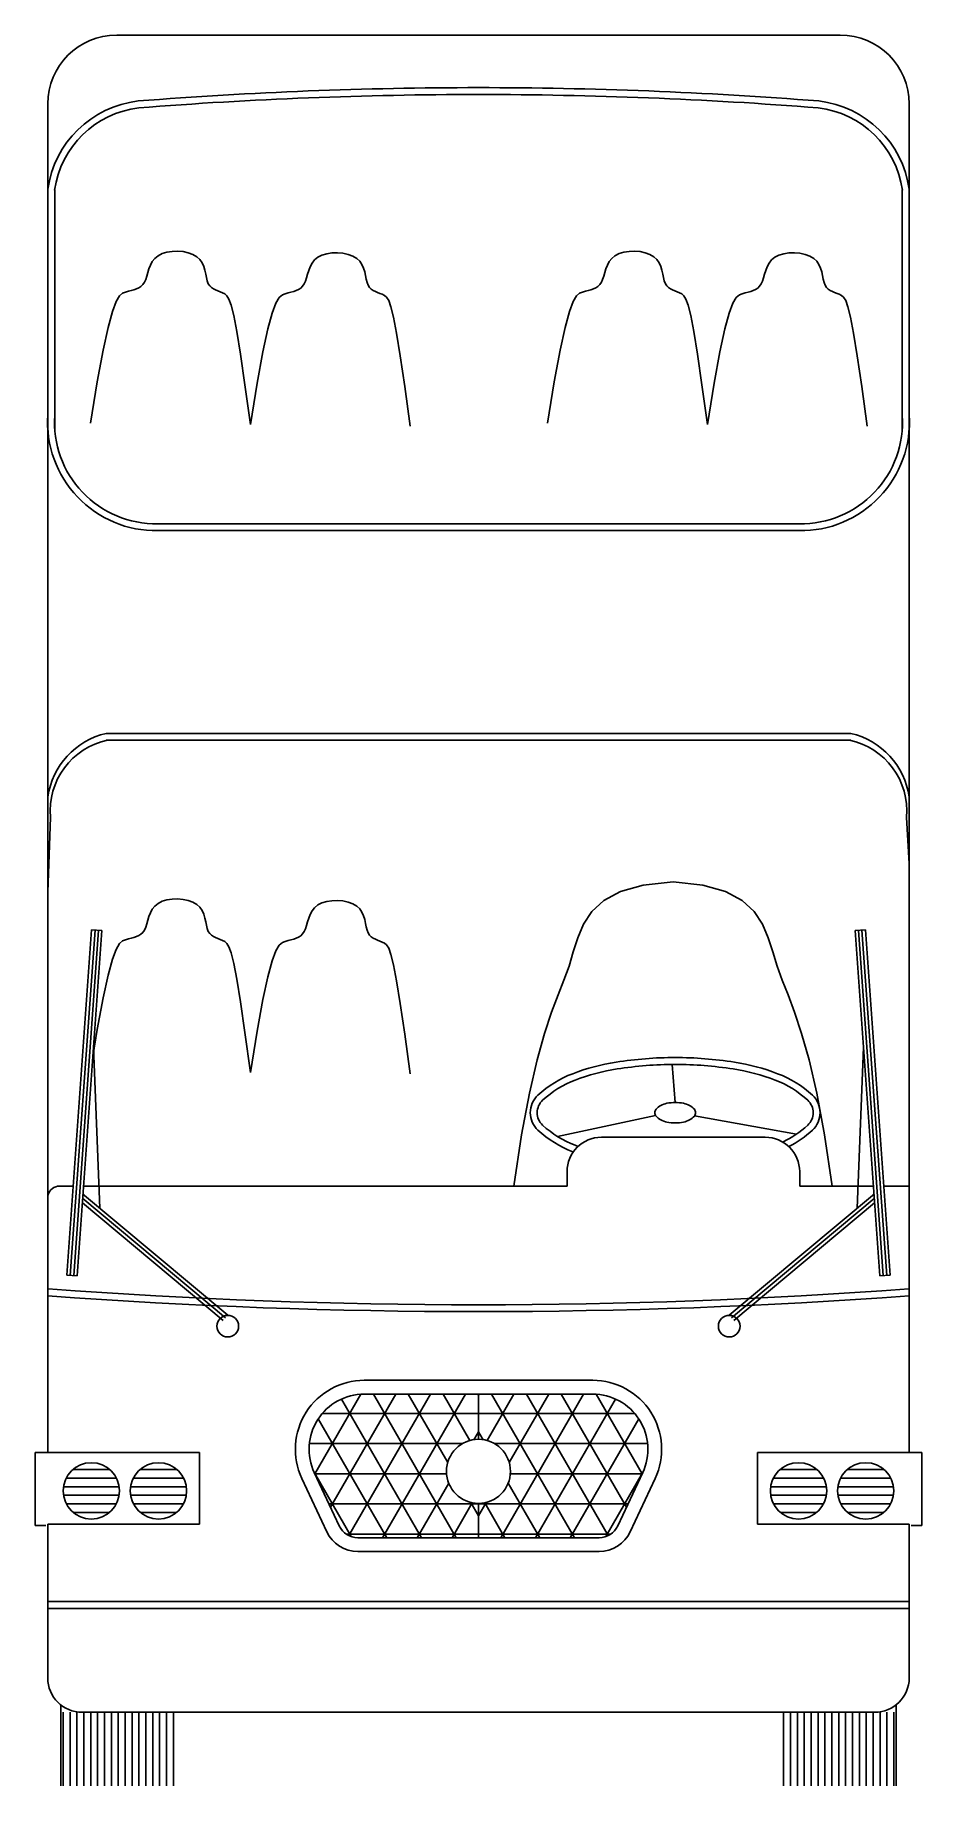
# Model space of a CAD drawing. Extents: x -0.18 to 2.39, y -0.11 to 4.97.
import ezdxf

# ---------------------------------------------------------------- set-up
doc = ezdxf.new("R2010")
doc.units = 0
doc.header["$MEASUREMENT"] = 0
doc.linetypes.add('CONTINUA', pattern=[0])
doc.layers.get('0').update_dxf_attribs({"linetype": 'CONTINUA'})

# ---------------------------------------------------------------- blocks, each defined once
blk = doc.blocks.new('*X37')
at = {"color": 0}
for p, q in [((23.5918, 12.8622), (23.7252, 13.0933)), ((23.637, 12.7656), (23.8264, 13.0936)), ((23.9013, 12.6768), (23.6689, 13.0793)), ((23.6903, 12.6829), (23.9275, 13.0936)), ((24.0023, 12.6768), (23.7617, 13.0936)), ((23.7878, 12.6768), (24.0285, 13.0936)), ((23.9773, 12.8951), (23.8627, 13.0936)), ((24.0415, 12.9589), (23.9637, 13.0936)), ((24.0666, 13.0904), (24.0648, 13.0936)), ((23.8003, 12.6768), (23.6013, 13.0214)), ((23.6134, 13.0375), (24.0666, 13.0375)), ((24.0532, 12.9614), (24.0666, 12.9846)), ((23.5759, 12.95), (24.0203, 12.95)), ((23.6974, 12.68), (23.5903, 12.8654)), ((23.5917, 12.8625), (23.974, 12.8625)), ((23.8889, 12.6768), (23.9803, 12.8351)), ((23.6326, 12.775), (24.0666, 12.775)), ((23.9899, 12.6768), (24.0485, 12.7783)), ((24.0666, 12.7404), (24.0442, 12.7793)), ((23.6825, 12.6875), (24.0666, 12.6875))]:
    blk.add_line(p, q, dxfattribs=at)

msp = doc.modelspace()

# ---------------------------------------------------------------- linework, layer by layer
for p, q in [((0.0554, 4.9737), (2.1554, 4.9737)), ((-0.1446, 4.7737), (-0.1446, 0.8603)), ((2.3554, 4.7737), (2.3554, 0.8603)), ((-0.1246, 4.5247), (-0.1246, 3.8304)), ((2.3354, 4.5247), (2.3354, 3.8304)), ((0.1646, 3.5556), (1.1054, 3.5556)), ((0.1646, 3.5356), (1.1054, 3.5356)), ((2.0463, 3.5556), (1.1054, 3.5556)), ((2.0463, 3.5356), (1.1054, 3.5356)), ((0.0247, 2.9472), (2.1862, 2.9472)), ((0.0247, 2.9272), (2.1862, 2.9272)), ((-0.1369, 2.7035), (-0.1446, 2.4875)), ((2.3478, 2.7035), (2.3554, 2.5698)), ((-0.0892, 1.375), (-0.0173, 2.3775)), ((-0.0793, 1.3743), (-0.0073, 2.3768)), ((-0.0793, 1.3743), (-0.0073, 2.3768)), ((-0.0693, 1.3736), (0.0026, 2.3761)), ((-0.0593, 1.3729), (0.0126, 2.3754)), ((-0.0173, 2.3775), (0.0126, 2.3754)), ((2.2282, 2.3775), (2.1983, 2.3754)), ((2.2702, 1.3729), (2.1983, 2.3754)), ((2.2802, 1.3736), (2.2083, 2.3761)), ((2.2902, 1.3743), (2.2182, 2.3768)), ((2.2902, 1.3743), (2.2182, 2.3768)), ((2.3001, 1.375), (2.2282, 2.3775)), ((-0.0117, 2.037), (0.0061, 1.5695)), ((2.2226, 2.037), (2.2048, 1.5695)), ((1.6761, 1.8763), (1.6679, 1.9867)), ((1.619, 1.839), (1.3343, 1.778)), ((1.7328, 1.8379), (2.0285, 1.7847)), ((1.9376, 1.7756), (1.4624, 1.7756)), ((-0.0707, 1.6333), (-0.1162, 1.6333)), ((1.3624, 1.6333), (-0.0406, 1.6333)), ((1.3624, 1.6756), (1.3624, 1.6333)), ((2.0376, 1.6333), (2.0376, 1.6756)), ((2.2515, 1.6333), (2.0376, 1.6333)), ((2.3554, 1.6333), (2.2816, 1.6333)), ((0.3649, 1.2434), (-0.0441, 1.5854)), ((0.3777, 1.2588), (-0.0434, 1.6109)), ((0.3713, 1.2511), (-0.0432, 1.5977)), ((1.8332, 1.2588), (2.2543, 1.6109)), ((1.8396, 1.2511), (2.2541, 1.5977)), ((1.846, 1.2434), (2.255, 1.5854)), ((-0.0892, 1.375), (-0.0593, 1.3729)), ((2.3001, 1.375), (2.2702, 1.3729)), ((1.1054, 1.0701), (0.7739, 1.0701)), ((1.1054, 1.0701), (1.437, 1.0701)), ((1.1054, 1.0301), (0.7739, 1.0301)), ((1.1054, 1.0301), (1.437, 1.0301)), ((1.1054, 1.0301), (1.1054, 0.8989)), ((1.1054, 1.0301), (1.1054, 0.8989)), ((-0.1816, 0.8603), (-0.1816, 0.6487)), ((-0.1446, 0.8603), (-0.1816, 0.8603)), ((-0.1446, 0.8603), (0.296, 0.8603)), ((0.296, 0.8603), (0.296, 0.6532)), ((1.9149, 0.8603), (2.3554, 0.8603)), ((1.9149, 0.8603), (1.9149, 0.6532)), ((2.3554, 0.8603), (2.3925, 0.8603)), ((2.3925, 0.8603), (2.3925, 0.6487)), ((0.5927, 0.7853), (0.665, 0.6309)), ((0.629, 0.8023), (0.7012, 0.6478)), ((1.5819, 0.8023), (1.5096, 0.6478)), ((1.6182, 0.7853), (1.5459, 0.6309)), ((1.1054, 0.713), (1.1054, 0.6133)), ((1.1054, 0.713), (1.1054, 0.6133)), ((-0.1816, 0.6487), (-0.1502, 0.6487)), ((-0.1446, 0.6532), (-0.1446, 0.2069)), ((-0.1446, 0.6532), (0.296, 0.6532)), ((0.7556, 0.6133), (1.1054, 0.6133)), ((1.4553, 0.6133), (1.1054, 0.6133)), ((1.9149, 0.6532), (2.3554, 0.6532)), ((2.3554, 0.6532), (2.3554, 0.2069)), ((2.3925, 0.6487), (2.3611, 0.6487)), ((0.7556, 0.5733), (1.1054, 0.5733)), ((1.4553, 0.5733), (1.1054, 0.5733)), ((-0.1446, 0.4283), (2.3554, 0.4283)), ((-0.1446, 0.4083), (2.3554, 0.4083)), ((-0.1065, 0.1285), (-0.1065, -0.1069)), ((-0.1, -0.1069), (-0.1, 0.1069)), ((-0.08, -0.1069), (-0.08, 0.1069)), ((-0.06, -0.1069), (-0.06, 0.1069)), ((-0.06, -0.1069), (-0.06, 0.1069)), ((-0.0446, 0.1069), (2.2554, 0.1069)), ((-0.04, -0.1069), (-0.04, 0.1069)), ((-0.04, -0.1069), (-0.04, 0.1069)), ((-0.02, -0.1069), (-0.02, 0.1069)), ((0, -0.1069), (0, 0.1069)), ((0.02, -0.1069), (0.02, 0.1069)), ((0.02, -0.1069), (0.02, 0.1069)), ((0.04, -0.1069), (0.04, 0.1069)), ((0.06, -0.1069), (0.06, 0.1069)), ((0.08, -0.1069), (0.08, 0.1069)), ((0.1, -0.1069), (0.1, 0.1069)), ((0.12, -0.1069), (0.12, 0.1069)), ((0.14, -0.1069), (0.14, 0.1069)), ((0.16, -0.1069), (0.16, 0.1069)), ((0.18, -0.1069), (0.18, 0.1069)), ((0.2, -0.1069), (0.2, 0.1069)), ((0.22, -0.1069), (0.22, 0.1069)), ((1.9909, -0.1069), (1.9909, 0.1069)), ((2.0109, -0.1069), (2.0109, 0.1069)), ((2.0309, -0.1069), (2.0309, 0.1069)), ((2.0509, -0.1069), (2.0509, 0.1069)), ((2.0709, -0.1069), (2.0709, 0.1069)), ((2.0909, -0.1069), (2.0909, 0.1069)), ((2.1109, -0.1069), (2.1109, 0.1069)), ((2.1309, -0.1069), (2.1309, 0.1069)), ((2.1509, -0.1069), (2.1509, 0.1069)), ((2.1709, -0.1069), (2.1709, 0.1069)), ((2.1909, -0.1069), (2.1909, 0.1069)), ((2.1909, -0.1069), (2.1909, 0.1069)), ((2.2109, -0.1069), (2.2109, 0.1069)), ((2.2309, -0.1069), (2.2309, 0.1069)), ((2.2509, -0.1069), (2.2509, 0.1069)), ((2.2509, -0.1069), (2.2509, 0.1069)), ((2.2709, -0.1069), (2.2709, 0.1069)), ((2.2709, -0.1069), (2.2709, 0.1069)), ((2.2909, -0.1069), (2.2909, 0.1069)), ((2.3109, -0.1069), (2.3109, 0.1069)), ((2.3174, 0.1285), (2.3174, -0.1069))]:
    msp.add_line(p, q)
at = {"color": 0}
for p, q in [((0.6306, 0.7987), (0.764, 1.0298)), ((0.6759, 0.7021), (0.8652, 1.0301)), ((0.7292, 0.6194), (0.9663, 1.0301)), ((1.0411, 0.6133), (0.8005, 1.0301)), ((0.8267, 0.6133), (1.0673, 1.0301)), ((1.0161, 0.8316), (0.9015, 1.0301)), ((1.0803, 0.8954), (1.0026, 1.0301)), ((1.1054, 1.0269), (1.1036, 1.0301)), ((0.6522, 0.974), (1.1054, 0.974)), ((0.9401, 0.6133), (0.7077, 1.0158)), ((0.8391, 0.6133), (0.6401, 0.9579)), ((1.092, 0.8979), (1.1054, 0.9211)), ((0.6147, 0.8865), (1.0591, 0.8865)), ((-0.091, 0.7865), (0.0545, 0.7865)), ((-0.0713, 0.8115), (0.0348, 0.8115)), ((0.1038, 0.7865), (0.2494, 0.7865)), ((0.1236, 0.8115), (0.2296, 0.8115)), ((0.7362, 0.6165), (0.6291, 0.8019)), ((0.6305, 0.799), (1.0128, 0.799)), ((0.9277, 0.6133), (1.0191, 0.7716)), ((1.9615, 0.7865), (2.1071, 0.7865)), ((1.9813, 0.8115), (2.0873, 0.8115)), ((2.1564, 0.7865), (2.3019, 0.7865)), ((2.1761, 0.8115), (2.2822, 0.8115)), ((-0.099, 0.7615), (0.0626, 0.7615)), ((-0.0989, 0.7365), (0.0625, 0.7365)), ((-0.0906, 0.7115), (0.0542, 0.7115)), ((0.0958, 0.7615), (0.2574, 0.7615)), ((0.0959, 0.7365), (0.2573, 0.7365)), ((0.1042, 0.7115), (0.249, 0.7115)), ((0.6714, 0.7115), (1.1054, 0.7115)), ((1.0287, 0.6133), (1.0874, 0.7148)), ((1.1054, 0.6769), (1.083, 0.7158)), ((1.9535, 0.7615), (2.1151, 0.7615)), ((1.9536, 0.7365), (2.115, 0.7365)), ((1.9619, 0.7115), (2.1067, 0.7115)), ((2.1483, 0.7615), (2.3099, 0.7615)), ((2.1484, 0.7365), (2.3098, 0.7365)), ((2.1567, 0.7115), (2.3015, 0.7115)), ((-0.0705, 0.6865), (0.034, 0.6865)), ((0.1244, 0.6865), (0.2288, 0.6865)), ((1.9821, 0.6865), (2.0865, 0.6865)), ((2.1769, 0.6865), (2.2814, 0.6865)), ((0.7213, 0.624), (1.1054, 0.624))]:
    msp.add_line(p, q, dxfattribs=at)
for points in [[(-0.0203, 3.8477), (-0.0009, 3.9677), (0.0159, 4.0589), (0.0303, 4.1253), (0.0428, 4.1711), (0.0538, 4.2001), (0.0635, 4.2166), (0.0725, 4.2245), (0.081, 4.2279), (0.0893, 4.2301), (0.0975, 4.2322), (0.1053, 4.2344), (0.1128, 4.2369), (0.1196, 4.2401), (0.1259, 4.2441), (0.1313, 4.2494), (0.1358, 4.2561), (0.1395, 4.2644), (0.1425, 4.274), (0.1455, 4.2845), (0.1489, 4.2953), (0.1531, 4.3061), (0.1586, 4.3163), (0.1658, 4.3256), (0.1753, 4.3334), (0.1872, 4.3395), (0.2012, 4.3436), (0.2164, 4.3459), (0.2323, 4.3464), (0.2481, 4.3451), (0.2631, 4.3419), (0.2767, 4.337), (0.2881, 4.3303), (0.2969, 4.322), (0.3034, 4.3124), (0.3081, 4.3019), (0.3114, 4.291), (0.3139, 4.2801), (0.316, 4.2698), (0.3184, 4.2603), (0.3213, 4.2522), (0.3254, 4.2458), (0.3303, 4.2409), (0.3361, 4.2371), (0.3424, 4.234), (0.349, 4.2314), (0.3557, 4.2288), (0.3624, 4.2259), (0.3689, 4.2224), (0.375, 4.2174), (0.381, 4.2077), (0.3876, 4.1896), (0.395, 4.1594), (0.4039, 4.1133), (0.4146, 4.0477), (0.4276, 3.9589), (0.4435, 3.8431)], [(0.4435, 3.8431), (0.4629, 3.9631), (0.4796, 4.0543), (0.4941, 4.1207), (0.5066, 4.1664), (0.5175, 4.1955), (0.5273, 4.212), (0.5362, 4.2198), (0.5447, 4.2232), (0.5531, 4.2255), (0.5612, 4.2276), (0.5691, 4.2297), (0.5765, 4.2323), (0.5834, 4.2354), (0.5896, 4.2395), (0.5951, 4.2447), (0.5996, 4.2515), (0.6032, 4.2598), (0.6063, 4.2694), (0.6093, 4.2799), (0.6126, 4.2907), (0.6168, 4.3015), (0.6223, 4.3117), (0.6296, 4.321), (0.639, 4.3288), (0.651, 4.3348), (0.6649, 4.339), (0.6802, 4.3413), (0.696, 4.3417), (0.7118, 4.3404), (0.7268, 4.3373), (0.7404, 4.3324), (0.7519, 4.3257), (0.7607, 4.3174), (0.7672, 4.3077), (0.7718, 4.2972), (0.7752, 4.2864), (0.7776, 4.2755), (0.7798, 4.2651), (0.7821, 4.2557), (0.7851, 4.2476), (0.7891, 4.2412), (0.7941, 4.2362), (0.7998, 4.2324), (0.8061, 4.2294), (0.8127, 4.2267), (0.8195, 4.2241), (0.8262, 4.2213), (0.8326, 4.2178), (0.8387, 4.2128), (0.8448, 4.2031), (0.8513, 4.185), (0.8588, 4.1547), (0.8676, 4.1087), (0.8783, 4.0431), (0.8914, 3.9542), (0.9072, 3.8384)], [(1.3061, 3.8477), (1.3255, 3.9677), (1.3422, 4.0589), (1.3566, 4.1253), (1.3691, 4.1711), (1.3801, 4.2001), (1.3899, 4.2166), (1.3988, 4.2245), (1.4073, 4.2279), (1.4157, 4.2301), (1.4238, 4.2322), (1.4317, 4.2344), (1.4391, 4.2369), (1.446, 4.2401), (1.4522, 4.2441), (1.4576, 4.2494), (1.4622, 4.2561), (1.4658, 4.2644), (1.4689, 4.274), (1.4719, 4.2845), (1.4752, 4.2953), (1.4794, 4.3061), (1.4849, 4.3163), (1.4921, 4.3256), (1.5016, 4.3334), (1.5136, 4.3395), (1.5275, 4.3436), (1.5428, 4.3459), (1.5586, 4.3464), (1.5744, 4.3451), (1.5894, 4.3419), (1.603, 4.337), (1.6145, 4.3303), (1.6233, 4.322), (1.6298, 4.3124), (1.6344, 4.3019), (1.6377, 4.291), (1.6402, 4.2801), (1.6424, 4.2698), (1.6447, 4.2603), (1.6477, 4.2522), (1.6517, 4.2458), (1.6567, 4.2409), (1.6624, 4.2371), (1.6687, 4.234), (1.6753, 4.2314), (1.6821, 4.2288), (1.6888, 4.2259), (1.6952, 4.2224), (1.7013, 4.2174), (1.7074, 4.2077), (1.7139, 4.1896), (1.7214, 4.1594), (1.7302, 4.1133), (1.7409, 4.0477), (1.754, 3.9589), (1.7698, 3.8431)], [(1.7698, 3.8431), (1.7892, 3.9631), (1.806, 4.0543), (1.8204, 4.1207), (1.8329, 4.1664), (1.8439, 4.1955), (1.8536, 4.212), (1.8626, 4.2198), (1.8711, 4.2232), (1.8794, 4.2255), (1.8876, 4.2276), (1.8954, 4.2297), (1.9029, 4.2323), (1.9097, 4.2354), (1.916, 4.2395), (1.9214, 4.2447), (1.9259, 4.2515), (1.9296, 4.2598), (1.9327, 4.2694), (1.9356, 4.2799), (1.939, 4.2907), (1.9432, 4.3015), (1.9487, 4.3117), (1.9559, 4.321), (1.9654, 4.3288), (1.9773, 4.3348), (1.9913, 4.339), (2.0065, 4.3413), (2.0224, 4.3417), (2.0382, 4.3404), (2.0532, 4.3373), (2.0668, 4.3324), (2.0782, 4.3257), (2.087, 4.3174), (2.0935, 4.3077), (2.0982, 4.2972), (2.1015, 4.2864), (2.104, 4.2755), (2.1061, 4.2651), (2.1085, 4.2557), (2.1115, 4.2476), (2.1155, 4.2412), (2.1205, 4.2362), (2.1262, 4.2324), (2.1325, 4.2294), (2.1391, 4.2267), (2.1459, 4.2241), (2.1526, 4.2213), (2.159, 4.2178), (2.1651, 4.2128), (2.1711, 4.2031), (2.1777, 4.185), (2.1851, 4.1547), (2.194, 4.1087), (2.2047, 4.0431), (2.2177, 3.9542), (2.2336, 3.8384)], [(1.2082, 1.6333), (1.2306, 1.7822), (1.2531, 1.9029), (1.2754, 1.9996), (1.297, 2.0765), (1.3175, 2.138), (1.3364, 2.1882), (1.3534, 2.2314), (1.3681, 2.2719), (1.3806, 2.313), (1.3936, 2.3541), (1.4105, 2.3937), (1.4347, 2.4303), (1.4694, 2.4624), (1.518, 2.4885), (1.5838, 2.507), (1.6701, 2.5165)], [(2.132, 1.6333), (2.1096, 1.7822), (2.087, 1.9029), (2.0648, 1.9996), (2.0432, 2.0765), (2.0227, 2.138), (2.0038, 2.1882), (1.9868, 2.2314), (1.9721, 2.2719), (1.9596, 2.313), (1.9466, 2.3541), (1.9296, 2.3937), (1.9055, 2.4303), (1.8708, 2.4624), (1.8222, 2.4885), (1.7564, 2.507), (1.6701, 2.5165)], [(-0.0136, 2.0095), (-0.0009, 2.0883), (0.0159, 2.1795), (0.0303, 2.2459), (0.0428, 2.2917), (0.0538, 2.3207), (0.0635, 2.3372), (0.0725, 2.3451), (0.081, 2.3485), (0.0893, 2.3507), (0.0975, 2.3528), (0.1053, 2.355), (0.1128, 2.3575), (0.1196, 2.3607), (0.1259, 2.3647), (0.1313, 2.37), (0.1358, 2.3767), (0.1395, 2.385), (0.1425, 2.3947), (0.1455, 2.4051), (0.1489, 2.4159), (0.1531, 2.4267), (0.1586, 2.4369), (0.1658, 2.4462), (0.1753, 2.454), (0.1872, 2.4601), (0.2012, 2.4642), (0.2164, 2.4665), (0.2323, 2.467), (0.2481, 2.4657), (0.2631, 2.4625), (0.2767, 2.4576), (0.2881, 2.4509), (0.2969, 2.4426), (0.3034, 2.433), (0.3081, 2.4225), (0.3114, 2.4116), (0.3139, 2.4007), (0.316, 2.3904), (0.3184, 2.3809), (0.3213, 2.3728), (0.3254, 2.3664), (0.3303, 2.3615), (0.3361, 2.3577), (0.3424, 2.3546), (0.349, 2.352), (0.3557, 2.3494), (0.3624, 2.3465), (0.3689, 2.3431), (0.375, 2.338), (0.381, 2.3283), (0.3876, 2.3102), (0.395, 2.28), (0.4039, 2.2339), (0.4146, 2.1683), (0.4276, 2.0795), (0.4435, 1.9637)], [(0.4435, 1.9637), (0.4629, 2.0837), (0.4796, 2.1749), (0.4941, 2.2413), (0.5066, 2.287), (0.5175, 2.3161), (0.5273, 2.3326), (0.5362, 2.3404), (0.5447, 2.3438), (0.5531, 2.3461), (0.5612, 2.3482), (0.5691, 2.3503), (0.5765, 2.3529), (0.5834, 2.356), (0.5896, 2.3601), (0.5951, 2.3653), (0.5996, 2.3721), (0.6032, 2.3804), (0.6063, 2.39), (0.6093, 2.4005), (0.6126, 2.4113), (0.6168, 2.4221), (0.6223, 2.4323), (0.6296, 2.4416), (0.639, 2.4494), (0.651, 2.4554), (0.6649, 2.4596), (0.6802, 2.4619), (0.696, 2.4624), (0.7118, 2.461), (0.7268, 2.4579), (0.7404, 2.453), (0.7519, 2.4463), (0.7607, 2.438), (0.7672, 2.4283), (0.7718, 2.4178), (0.7752, 2.407), (0.7776, 2.3961), (0.7798, 2.3857), (0.7821, 2.3763), (0.7851, 2.3682), (0.7891, 2.3618), (0.7941, 2.3568), (0.7998, 2.353), (0.8061, 2.35), (0.8127, 2.3473), (0.8195, 2.3447), (0.8262, 2.3419), (0.8326, 2.3384), (0.8387, 2.3334), (0.8448, 2.3237), (0.8513, 2.3056), (0.8588, 2.2753), (0.8676, 2.2293), (0.8783, 2.1637), (0.8914, 2.0748), (0.9072, 1.959)]]:
    msp.add_lwpolyline(points)
for points in [[(2.0063, 1.7482, 0.066431), (2.0745, 1.7958, 0.209927), (2.0968, 1.8467, 0.209927), (2.0745, 1.8976, 0.095149), (1.9736, 1.9599, 0.051871), (1.848, 1.9933, 0.039109), (1.6763, 2.0067, 0.039109), (1.5046, 1.9933, 0.051871), (1.3789, 1.9599, 0.095149), (1.2781, 1.8976, 0.209927), (1.2558, 1.8467, 0.209927), (1.2781, 1.7958, 0.095149), (1.3789, 1.7335, 0.000656), (1.3805, 1.7329, 0.039109)], [(1.9885, 1.7616, 0.074678), (2.0609, 1.8105, 0.209927), (2.0768, 1.8467, 0.209927), (2.0609, 1.8828, 0.095149), (1.9665, 1.9412, 0.051871), (1.8449, 1.9735, 0.039109), (1.6763, 1.9867, 0.039109), (1.5077, 1.9735, 0.051871), (1.386, 1.9412, 0.095149), (1.2916, 1.8828, 0.209927), (1.2758, 1.8467, 0.209927), (1.2916, 1.8105, 0.095149), (1.386, 1.7522, 0.003732), (1.3946, 1.749, 0.039109)]]:
    msp.add_lwpolyline(points, format="xyb")
msp.add_lwpolyline([(1.6763, 1.8171, 0.051139), (1.7002, 1.8195, 0.064988), (1.7182, 1.8257, 0.104221), (1.7319, 1.8366, 0.174605), (1.7355, 1.8467, 0.174605), (1.7319, 1.8567, 0.104221), (1.7182, 1.8676, 0.064988), (1.7002, 1.8739, 0.051139), (1.6763, 1.8763, 0.051139), (1.6523, 1.8739, 0.064988), (1.6344, 1.8676, 0.104221), (1.6207, 1.8567, 0.174605), (1.6171, 1.8467, 0.174605), (1.6207, 1.8366, 0.104221), (1.6344, 1.8257, 0.064988), (1.6523, 1.8195, 0.051139)], format="xyb", close=True)
for centre, radius in [((0.3777, 1.2273), 0.0314), ((1.8332, 1.2273), 0.0314), ((-0.0182, 0.7494), 0.0817), ((0.1766, 0.7494), 0.0817), ((2.0343, 0.7494), 0.0817), ((2.2291, 0.7494), 0.0817)]:
    msp.add_circle(centre, radius)
for centre, radius, start, end in [((0.0554, 4.7737), 0.2, 90, 180), ((2.1554, 4.7737), 0.2, 0, 90), ((0.1525, 4.4844), 0.3, 96.6432, 172.0173), ((1.1074, -7.8233), 12.6444, 90.00886, 94.48874), ((1.1074, -7.8233), 12.6244, 90.00886, 94.48874), ((1.1035, -7.8233), 12.6444, 85.51126, 89.99114), ((1.1035, -7.8233), 12.6244, 85.51126, 89.99114), ((2.0584, 4.4844), 0.3, 7.9827, 83.3568), ((0.1525, 4.4844), 0.28, 96.6432, 172.0173), ((2.0584, 4.4844), 0.28, 7.9827, 83.3568), ((0.1697, 3.8504), 0.3149, 176.2317, 270.9238), ((0.1697, 3.8504), 0.2949, 176.2317, 270.9238), ((2.0412, 3.8504), 0.3149, 269.0762, 3.7683), ((2.0412, 3.8504), 0.2949, 269.0762, 3.7683), ((0.0743, 2.7318), 0.221, 102.9649, 171.891), ((2.1366, 2.7318), 0.221, 8.109, 77.0351), ((0.0725, 2.722), 0.2102, 101.8897, 185.0652), ((2.1384, 2.722), 0.2102, 354.9348, 78.1103), ((1.4624, 1.6756), 0.1, 90, 180), ((1.9376, 1.6756), 0.1, 0, 90), ((-0.1111, 1.6001), 0.0336, 98.702, 174.0001), ((1.1054, 18.2875), 16.9981, 265.78777, 274.21223), ((1.1054, 18.2875), 17.0181, 265.78777, 274.21223), ((0.7739, 0.8701), 0.2, 90, 205.0833), ((1.437, 0.8701), 0.2, 334.9167, 90), ((0.7739, 0.8701), 0.16, 90, 205.0833), ((1.437, 0.8701), 0.16, 334.9167, 90), ((1.1054, 0.806), 0.0929, 90, 270), ((1.1054, 0.806), 0.0929, 270, 90), ((0.7556, 0.6733), 0.1, 205.0833, 270), ((0.7556, 0.6733), 0.06, 205.0833, 270), ((1.4553, 0.6733), 0.06, 270, 334.9167), ((1.4553, 0.6733), 0.1, 270, 334.9167), ((-0.0446, 0.2069), 0.1, 180, 270), ((2.2554, 0.2069), 0.1, 270, 360)]:
    msp.add_arc(centre, radius, start, end)

# ---------------------------------------------------------------- block references
at = {"xscale": -1}
msp.add_blockref('*X37', (25.1721, -12.0635), dxfattribs=at)

doc.saveas('drawing.dxf')
